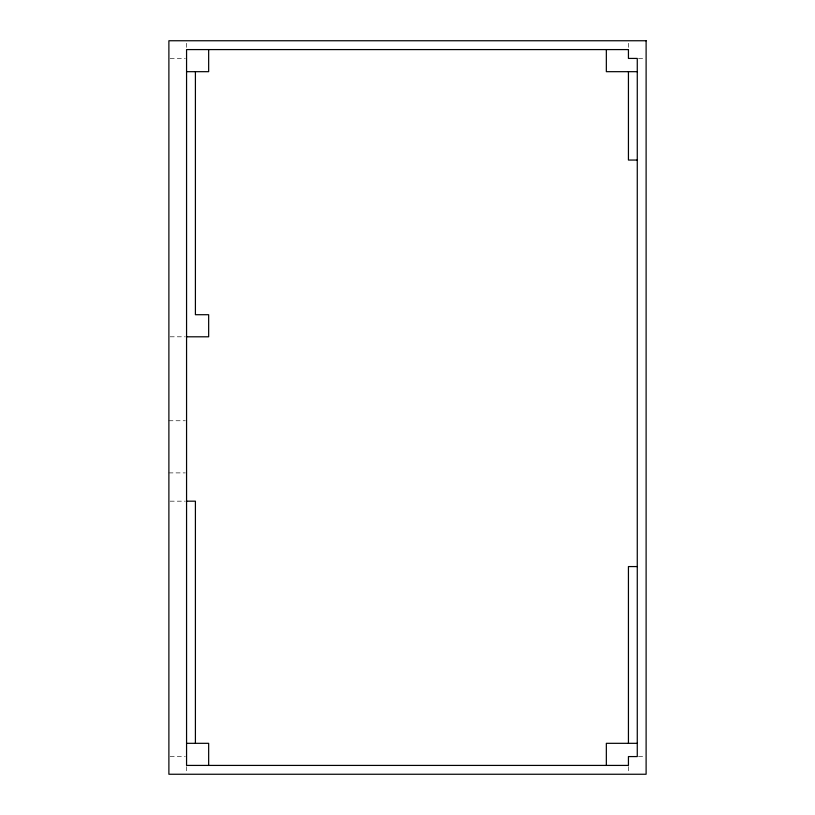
<?xml version="1.0" encoding="UTF-8"?>
<svg xmlns="http://www.w3.org/2000/svg" width="815" height="815" viewBox="0 0 815 815"><rect width="100%" height="100%" fill="white"/><g stroke="black" fill="none" stroke-linecap="round" stroke-linejoin="round"><path stroke-width="0.61" stroke-dasharray="4.08 3.06" d="M170.152 58.425L185.3 58.425M638.532 58.425L644.848 58.425M170.152 336.799L185.3 336.799M168.888 420.754L185.3 420.754M168.888 472.894L185.3 472.894M170.152 501.174L185.3 501.174M170.152 756.575L185.3 756.575M638.532 756.575L644.848 756.575M628.436 43.276L628.436 48.33M628.436 766.67L628.436 772.987M186.564 43.276L186.564 48.33M186.564 766.67L186.564 772.987"/><path stroke-width="1.22" d="M186.564 71.679L208.66 71.679L208.66 49.583M637.269 71.679L606.34 71.679L606.34 49.583M637.269 160.056L628.436 160.056L628.436 71.679M186.564 336.799L208.66 336.799L208.66 314.712L195.406 314.712L195.406 71.679M186.564 501.174L195.406 501.174L195.406 743.321M637.269 566.568L628.436 566.568L628.436 743.321M186.564 743.321L208.66 743.321L208.66 765.417M637.269 743.321L606.34 743.321L606.34 765.417M646.112 40.75L168.888 40.75L168.888 774.25L646.112 774.25L646.112 40.75M628.436 49.583L186.564 49.583L186.564 765.417L628.436 765.417L628.436 756.575L637.269 756.575L637.269 58.425L628.436 58.425L628.436 49.583"/></g></svg>
